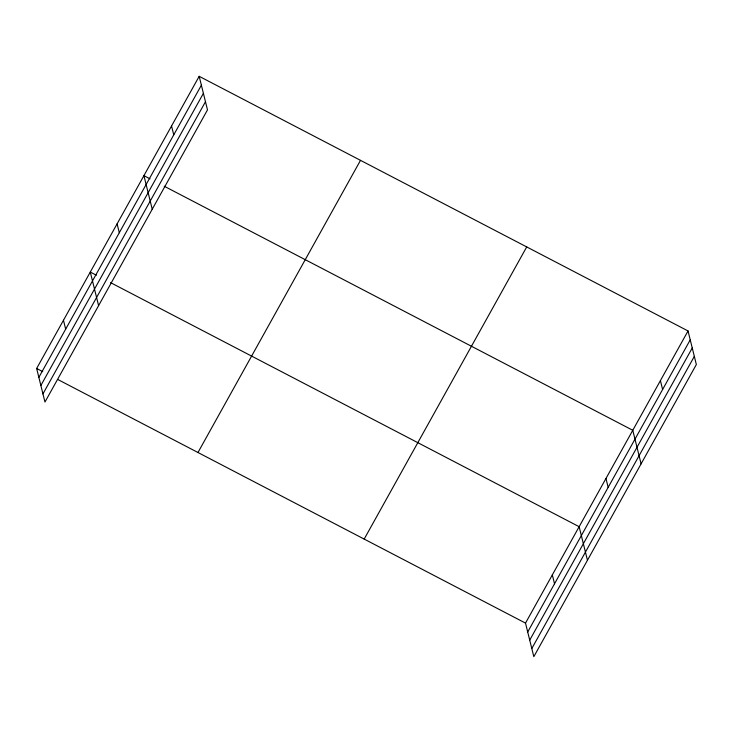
<?xml version="1.0" encoding="UTF-8"?>
<svg xmlns="http://www.w3.org/2000/svg" width="733" height="733" viewBox="0 0 733 733"><rect width="100%" height="100%" fill="white"/><g stroke="black" fill="none" stroke-linecap="round" stroke-linejoin="round"><path stroke-width="1.1" d="M199.184 76.314L207.494 109.886L44.96 402.041L36.65 368.47L199.184 76.314L688.04 330.959L696.35 364.53L533.816 656.686L525.506 623.114L688.04 330.959M38.849 377.348L201.383 85.193M40.865 385.503L203.398 93.348M42.945 393.896L205.469 101.74M197.974 452.508L360.508 160.344M364.182 539.085L526.715 246.92M527.705 631.993L690.239 339.837M529.721 640.138L692.254 347.983M531.801 648.531L694.334 356.375M150.008 178.825L143.925 175.654L152.226 209.226M164.21 186.219L632.781 430.289L641.091 463.861M96.371 275.232L90.287 272.062L98.598 305.634M110.582 282.636L579.143 526.697L587.454 560.269M36.65 368.47L42.734 371.64M57.953 379.575L525.506 623.114M660.415 380.619L662.605 389.498M605.962 478.493L608.161 487.372M552.325 574.91L554.524 583.789M171.549 125.984L173.748 134.863M117.106 223.858L119.305 232.737M63.469 320.266L65.668 329.144"/></g></svg>
